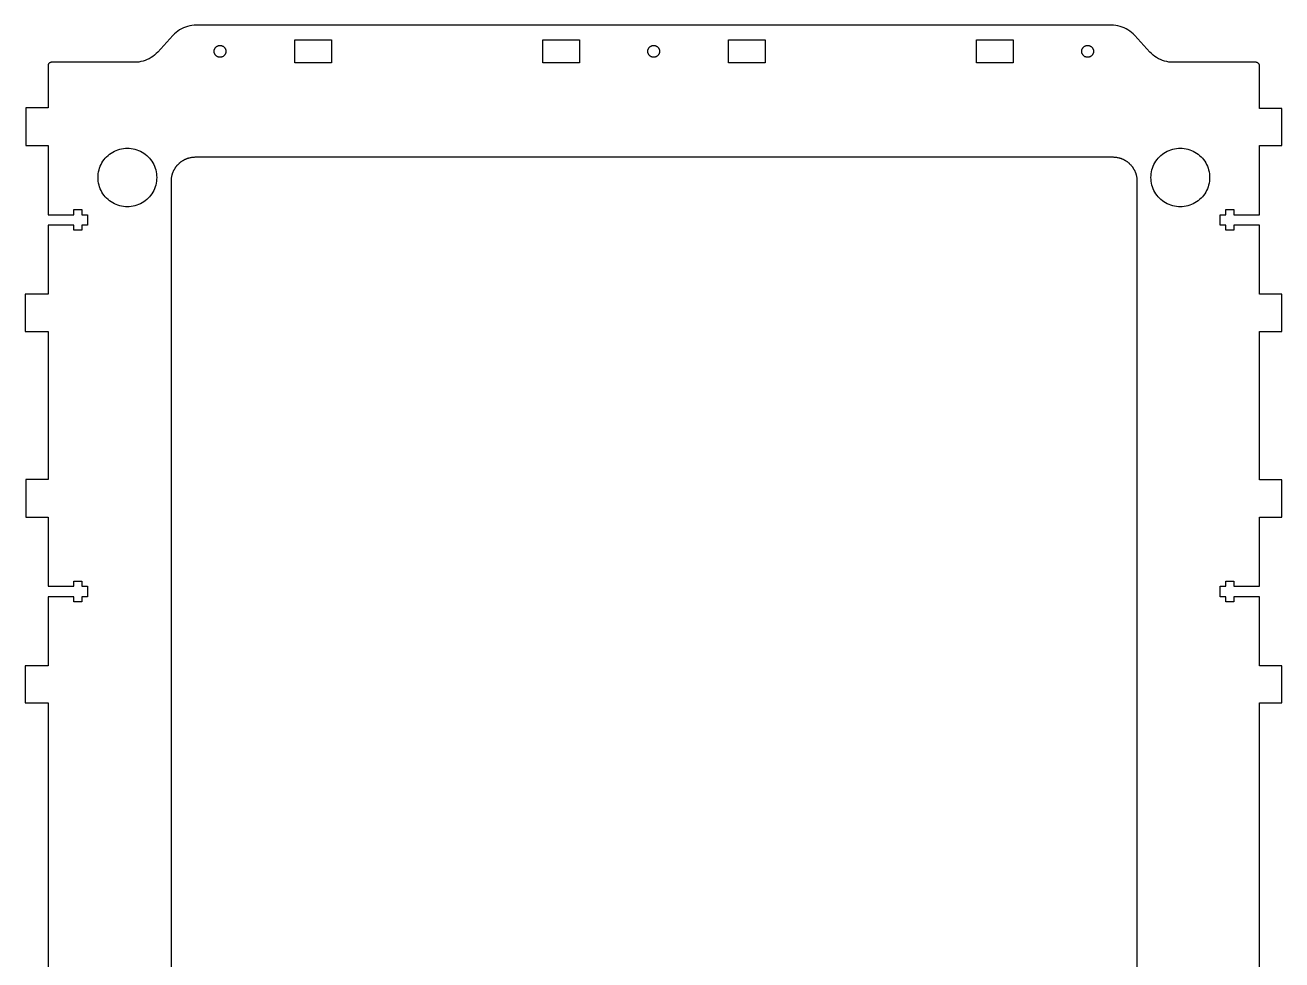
# Model space of a CAD drawing. Header units: metres. Extents: x -1 to 830, y 0 to 1551.
# Drawn here: x 20.1 to 358.5, y 251.7 to 503.3 of the extents above; entities that cross this region are included whole.
import ezdxf

# ---------------------------------------------------------------- set-up
doc = ezdxf.new("R2010")
doc.units = ezdxf.units.M

msp = doc.modelspace()

# ---------------------------------------------------------------- linework, layer by layer
for p, q in [((60.3447, 500.939), (59.9326, 500.52)), ((60.7842, 501.329), (60.3447, 500.939)), ((61.249, 501.688), (60.7842, 501.329)), ((61.7383, 502.014), (61.249, 501.688)), ((62.248, 502.305), (61.7383, 502.014)), ((62.7773, 502.561), (62.248, 502.305)), ((63.3232, 502.778), (62.7773, 502.561)), ((63.8828, 502.958), (63.3232, 502.778)), ((64.4531, 503.099), (63.8828, 502.958)), ((65.0322, 503.2), (64.4531, 503.099)), ((65.6162, 503.261), (65.0322, 503.2)), ((66.2031, 503.281), (65.6162, 503.261)), ((312.612, 503.281), (66.2031, 503.281)), ((313.2, 503.261), (312.612, 503.281)), ((313.784, 503.2), (313.2, 503.261)), ((314.363, 503.099), (313.784, 503.2)), ((314.934, 502.958), (314.363, 503.099)), ((315.493, 502.778), (314.934, 502.958)), ((316.038, 502.561), (315.493, 502.778)), ((316.567, 502.305), (316.038, 502.561)), ((317.078, 502.014), (316.567, 502.305)), ((317.566, 501.688), (317.078, 502.014)), ((318.032, 501.329), (317.566, 501.688)), ((318.472, 500.939), (318.032, 501.329)), ((318.883, 500.52), (318.472, 500.939)), ((59.9326, 500.52), (55.835, 496.042)), ((71.4766, 497.362), (71.5527, 497.434)), ((71.5527, 497.434), (71.6338, 497.5)), ((71.6338, 497.5), (71.7188, 497.562)), ((71.7188, 497.562), (71.8076, 497.616)), ((71.8076, 497.616), (71.9004, 497.666)), ((71.9004, 497.666), (71.9961, 497.709)), ((71.9961, 497.709), (72.0938, 497.746)), ((72.0938, 497.746), (72.1943, 497.776)), ((72.1943, 497.776), (72.2959, 497.8)), ((72.2959, 497.8), (72.3994, 497.817)), ((72.3994, 497.817), (72.5029, 497.827)), ((72.5029, 497.827), (72.6084, 497.831)), ((72.6084, 497.831), (72.7129, 497.827)), ((72.7129, 497.827), (72.8164, 497.817)), ((72.8164, 497.817), (72.9199, 497.8)), ((72.9199, 497.8), (73.0225, 497.776)), ((73.0225, 497.776), (73.1221, 497.746)), ((73.1221, 497.746), (73.2207, 497.709)), ((73.2207, 497.709), (73.3154, 497.666)), ((73.3154, 497.666), (73.4082, 497.616)), ((73.4082, 497.616), (73.4971, 497.562)), ((73.4971, 497.562), (73.582, 497.5)), ((73.582, 497.5), (73.6631, 497.434)), ((73.6631, 497.434), (73.7393, 497.362)), ((92.7725, 493.139), (92.7725, 499.339)), ((92.7725, 499.339), (102.622, 499.339)), ((102.622, 499.339), (102.622, 493.139)), ((159.546, 493.139), (159.546, 499.339)), ((159.546, 499.339), (169.396, 499.339)), ((169.396, 499.339), (169.396, 493.139)), ((188.236, 497.362), (188.313, 497.434)), ((188.313, 497.434), (188.394, 497.5)), ((188.394, 497.5), (188.479, 497.562)), ((188.479, 497.562), (188.568, 497.616)), ((188.568, 497.616), (188.66, 497.666)), ((188.66, 497.666), (188.756, 497.709)), ((188.756, 497.709), (188.854, 497.746)), ((188.854, 497.746), (188.954, 497.776)), ((188.954, 497.776), (189.056, 497.8)), ((189.056, 497.8), (189.159, 497.817)), ((189.159, 497.817), (189.264, 497.827)), ((189.264, 497.827), (189.368, 497.831)), ((189.368, 497.831), (189.473, 497.827)), ((189.473, 497.827), (189.577, 497.817)), ((189.577, 497.817), (189.681, 497.8)), ((189.681, 497.8), (189.782, 497.776)), ((189.782, 497.776), (189.883, 497.746)), ((189.883, 497.746), (189.98, 497.709)), ((189.98, 497.709), (190.076, 497.666)), ((190.076, 497.666), (190.168, 497.616)), ((190.168, 497.616), (190.257, 497.562)), ((190.257, 497.562), (190.342, 497.5)), ((190.342, 497.5), (190.423, 497.434)), ((190.423, 497.434), (190.499, 497.362)), ((209.546, 493.139), (209.546, 499.339)), ((209.546, 499.339), (219.396, 499.339)), ((219.396, 499.339), (219.396, 493.139)), ((276.319, 493.139), (276.319, 499.339)), ((276.319, 499.339), (286.169, 499.339)), ((286.169, 499.339), (286.169, 493.139)), ((305.076, 497.362), (305.153, 497.434)), ((305.153, 497.434), (305.234, 497.5)), ((305.234, 497.5), (305.319, 497.562)), ((305.319, 497.562), (305.408, 497.616)), ((305.408, 497.616), (305.5, 497.666)), ((305.5, 497.666), (305.596, 497.709)), ((305.596, 497.709), (305.693, 497.746)), ((305.693, 497.746), (305.794, 497.776)), ((305.794, 497.776), (305.896, 497.8)), ((305.896, 497.8), (305.999, 497.817)), ((305.999, 497.817), (306.104, 497.827)), ((306.104, 497.827), (306.208, 497.831)), ((306.208, 497.831), (306.312, 497.827)), ((306.312, 497.827), (306.417, 497.817)), ((306.417, 497.817), (306.521, 497.8)), ((306.521, 497.8), (306.622, 497.776)), ((306.622, 497.776), (306.723, 497.746)), ((306.723, 497.746), (306.82, 497.709)), ((306.82, 497.709), (306.916, 497.666)), ((306.916, 497.666), (307.008, 497.616)), ((307.008, 497.616), (307.097, 497.562)), ((307.097, 497.562), (307.182, 497.5)), ((307.182, 497.5), (307.263, 497.434)), ((307.263, 497.434), (307.34, 497.362)), ((322.98, 496.042), (318.883, 500.52)), ((53.5195, 494.257), (52.9902, 494.002)), ((54.0303, 494.548), (53.5195, 494.257)), ((54.5186, 494.874), (54.0303, 494.548)), ((54.9844, 495.232), (54.5186, 494.874)), ((55.4238, 495.623), (54.9844, 495.232)), ((55.835, 496.042), (55.4238, 495.623)), ((71.0078, 496.231), (71.0117, 496.336)), ((71.0117, 496.126), (71.0078, 496.231)), ((71.0117, 496.336), (71.0215, 496.439)), ((71.0215, 496.022), (71.0117, 496.126)), ((71.0215, 496.439), (71.0391, 496.543)), ((71.0391, 495.919), (71.0215, 496.022)), ((71.0391, 496.543), (71.0625, 496.646)), ((71.0625, 495.816), (71.0391, 495.919)), ((71.0625, 496.646), (71.0928, 496.745)), ((71.0928, 495.717), (71.0625, 495.816)), ((71.0928, 496.745), (71.1299, 496.843)), ((71.1299, 495.619), (71.0928, 495.717)), ((71.1299, 496.843), (71.1729, 496.938)), ((71.1729, 495.523), (71.1299, 495.619)), ((71.1729, 496.938), (71.2227, 497.031)), ((71.2227, 495.431), (71.1729, 495.523)), ((71.2227, 497.031), (71.2773, 497.12)), ((71.2773, 495.342), (71.2227, 495.431)), ((71.2773, 497.12), (71.3389, 497.205)), ((71.3389, 495.257), (71.2773, 495.342)), ((71.3389, 497.205), (71.4053, 497.286)), ((71.4053, 495.176), (71.3389, 495.257)), ((71.4053, 497.286), (71.4766, 497.362)), ((71.4766, 495.1), (71.4053, 495.176)), ((71.5527, 495.028), (71.4766, 495.1)), ((71.6338, 494.962), (71.5527, 495.028)), ((71.7188, 494.9), (71.6338, 494.962)), ((71.8076, 494.846), (71.7188, 494.9)), ((71.9004, 494.796), (71.8076, 494.846)), ((71.9961, 494.753), (71.9004, 494.796)), ((72.0938, 494.716), (71.9961, 494.753)), ((72.1943, 494.686), (72.0938, 494.716)), ((72.2959, 494.662), (72.1943, 494.686)), ((72.3994, 494.645), (72.2959, 494.662)), ((72.5029, 494.635), (72.3994, 494.645)), ((72.6084, 494.631), (72.5029, 494.635)), ((72.7129, 494.635), (72.6084, 494.631)), ((72.8164, 494.645), (72.7129, 494.635)), ((72.9199, 494.662), (72.8164, 494.645)), ((73.0225, 494.686), (72.9199, 494.662)), ((73.1221, 494.716), (73.0225, 494.686)), ((73.2207, 494.753), (73.1221, 494.716)), ((73.3154, 494.796), (73.2207, 494.753)), ((73.4082, 494.846), (73.3154, 494.796)), ((73.4971, 494.9), (73.4082, 494.846)), ((73.582, 494.962), (73.4971, 494.9)), ((73.6631, 495.028), (73.582, 494.962)), ((73.7393, 495.1), (73.6631, 495.028)), ((73.7393, 497.362), (73.8105, 497.286)), ((73.8105, 495.176), (73.7393, 495.1)), ((73.8105, 497.286), (73.877, 497.205)), ((73.877, 495.257), (73.8105, 495.176)), ((73.877, 497.205), (73.9385, 497.12)), ((73.9385, 495.342), (73.877, 495.257)), ((73.9385, 497.12), (73.9932, 497.031)), ((73.9932, 495.431), (73.9385, 495.342)), ((73.9932, 497.031), (74.043, 496.938)), ((74.043, 495.523), (73.9932, 495.431)), ((74.043, 496.938), (74.0859, 496.843)), ((74.0859, 495.619), (74.043, 495.523)), ((74.0859, 496.843), (74.123, 496.745)), ((74.123, 495.717), (74.0859, 495.619)), ((74.123, 496.745), (74.1533, 496.646)), ((74.1533, 495.816), (74.123, 495.717)), ((74.1533, 496.646), (74.1777, 496.543)), ((74.1777, 495.919), (74.1533, 495.816)), ((74.1777, 496.543), (74.1943, 496.439)), ((74.1943, 496.022), (74.1777, 495.919)), ((74.1943, 496.439), (74.2041, 496.336)), ((74.2041, 496.126), (74.1943, 496.022)), ((74.2041, 496.336), (74.208, 496.231)), ((74.208, 496.231), (74.2041, 496.126)), ((187.768, 496.231), (187.771, 496.336)), ((187.771, 496.126), (187.768, 496.231)), ((187.771, 496.336), (187.782, 496.439)), ((187.782, 496.022), (187.771, 496.126)), ((187.782, 496.439), (187.799, 496.543)), ((187.799, 495.919), (187.782, 496.022)), ((187.799, 496.543), (187.822, 496.646)), ((187.822, 495.816), (187.799, 495.919)), ((187.822, 496.646), (187.853, 496.745)), ((187.853, 495.717), (187.822, 495.816)), ((187.853, 496.745), (187.89, 496.843)), ((187.89, 495.619), (187.853, 495.717)), ((187.89, 496.843), (187.933, 496.938)), ((187.933, 495.523), (187.89, 495.619)), ((187.933, 496.938), (187.982, 497.031)), ((187.982, 495.431), (187.933, 495.523)), ((187.982, 497.031), (188.038, 497.12)), ((188.038, 495.342), (187.982, 495.431)), ((188.038, 497.12), (188.099, 497.205)), ((188.099, 495.257), (188.038, 495.342)), ((188.099, 497.205), (188.165, 497.286)), ((188.165, 495.176), (188.099, 495.257)), ((188.165, 497.286), (188.236, 497.362)), ((188.236, 495.1), (188.165, 495.176)), ((188.313, 495.028), (188.236, 495.1)), ((188.394, 494.962), (188.313, 495.028)), ((188.479, 494.9), (188.394, 494.962)), ((188.568, 494.846), (188.479, 494.9)), ((188.66, 494.796), (188.568, 494.846)), ((188.756, 494.753), (188.66, 494.796)), ((188.854, 494.716), (188.756, 494.753)), ((188.954, 494.686), (188.854, 494.716)), ((189.056, 494.662), (188.954, 494.686)), ((189.159, 494.645), (189.056, 494.662)), ((189.264, 494.635), (189.159, 494.645)), ((189.368, 494.631), (189.264, 494.635)), ((189.473, 494.635), (189.368, 494.631)), ((189.577, 494.645), (189.473, 494.635)), ((189.681, 494.662), (189.577, 494.645)), ((189.782, 494.686), (189.681, 494.662)), ((189.883, 494.716), (189.782, 494.686)), ((189.98, 494.753), (189.883, 494.716)), ((190.076, 494.796), (189.98, 494.753)), ((190.168, 494.846), (190.076, 494.796)), ((190.257, 494.9), (190.168, 494.846)), ((190.342, 494.962), (190.257, 494.9)), ((190.423, 495.028), (190.342, 494.962)), ((190.499, 495.1), (190.423, 495.028)), ((190.499, 497.362), (190.571, 497.286)), ((190.571, 495.176), (190.499, 495.1)), ((190.571, 497.286), (190.638, 497.205)), ((190.638, 495.257), (190.571, 495.176)), ((190.638, 497.205), (190.698, 497.12)), ((190.698, 495.342), (190.638, 495.257)), ((190.698, 497.12), (190.754, 497.031)), ((190.754, 495.431), (190.698, 495.342)), ((190.754, 497.031), (190.803, 496.938)), ((190.803, 495.523), (190.754, 495.431)), ((190.803, 496.938), (190.847, 496.843)), ((190.847, 495.619), (190.803, 495.523)), ((190.847, 496.843), (190.883, 496.745)), ((190.883, 495.717), (190.847, 495.619)), ((190.883, 496.745), (190.913, 496.646)), ((190.913, 495.816), (190.883, 495.717)), ((190.913, 496.646), (190.938, 496.543)), ((190.938, 495.919), (190.913, 495.816)), ((190.938, 496.543), (190.954, 496.439)), ((190.954, 496.022), (190.938, 495.919)), ((190.954, 496.439), (190.965, 496.336)), ((190.965, 496.126), (190.954, 496.022)), ((190.965, 496.336), (190.968, 496.231)), ((190.968, 496.231), (190.965, 496.126)), ((304.608, 496.231), (304.611, 496.336)), ((304.611, 496.126), (304.608, 496.231)), ((304.611, 496.336), (304.622, 496.439)), ((304.622, 496.022), (304.611, 496.126)), ((304.622, 496.439), (304.639, 496.543)), ((304.639, 495.919), (304.622, 496.022)), ((304.639, 496.543), (304.662, 496.646)), ((304.662, 495.816), (304.639, 495.919)), ((304.662, 496.646), (304.693, 496.745)), ((304.693, 495.717), (304.662, 495.816)), ((304.693, 496.745), (304.729, 496.843)), ((304.729, 495.619), (304.693, 495.717)), ((304.729, 496.843), (304.773, 496.938)), ((304.773, 495.523), (304.729, 495.619)), ((304.773, 496.938), (304.822, 497.031)), ((304.822, 495.431), (304.773, 495.523)), ((304.822, 497.031), (304.878, 497.12)), ((304.878, 495.342), (304.822, 495.431)), ((304.878, 497.12), (304.938, 497.205)), ((304.938, 495.257), (304.878, 495.342)), ((304.938, 497.205), (305.005, 497.286)), ((305.005, 495.176), (304.938, 495.257)), ((305.005, 497.286), (305.076, 497.362)), ((305.076, 495.1), (305.005, 495.176)), ((305.153, 495.028), (305.076, 495.1)), ((305.234, 494.962), (305.153, 495.028)), ((305.319, 494.9), (305.234, 494.962)), ((305.408, 494.846), (305.319, 494.9)), ((305.5, 494.796), (305.408, 494.846)), ((305.596, 494.753), (305.5, 494.796)), ((305.693, 494.716), (305.596, 494.753)), ((305.794, 494.686), (305.693, 494.716)), ((305.896, 494.662), (305.794, 494.686)), ((305.999, 494.645), (305.896, 494.662)), ((306.104, 494.635), (305.999, 494.645)), ((306.208, 494.631), (306.104, 494.635)), ((306.312, 494.635), (306.208, 494.631)), ((306.417, 494.645), (306.312, 494.635)), ((306.521, 494.662), (306.417, 494.645)), ((306.622, 494.686), (306.521, 494.662)), ((306.723, 494.716), (306.622, 494.686)), ((306.82, 494.753), (306.723, 494.716)), ((306.916, 494.796), (306.82, 494.753)), ((307.008, 494.846), (306.916, 494.796)), ((307.097, 494.9), (307.008, 494.846)), ((307.182, 494.962), (307.097, 494.9)), ((307.263, 495.028), (307.182, 494.962)), ((307.34, 495.1), (307.263, 495.028)), ((307.34, 497.362), (307.411, 497.286)), ((307.411, 495.176), (307.34, 495.1)), ((307.411, 497.286), (307.478, 497.205)), ((307.478, 495.257), (307.411, 495.176)), ((307.478, 497.205), (307.538, 497.12)), ((307.538, 495.342), (307.478, 495.257)), ((307.538, 497.12), (307.594, 497.031)), ((307.594, 495.431), (307.538, 495.342)), ((307.594, 497.031), (307.643, 496.938)), ((307.643, 495.523), (307.594, 495.431)), ((307.643, 496.938), (307.687, 496.843)), ((307.687, 495.619), (307.643, 495.523)), ((307.687, 496.843), (307.723, 496.745)), ((307.723, 495.717), (307.687, 495.619)), ((307.723, 496.745), (307.754, 496.646)), ((307.754, 495.816), (307.723, 495.717)), ((307.754, 496.646), (307.777, 496.543)), ((307.777, 495.919), (307.754, 495.816)), ((307.777, 496.543), (307.794, 496.439)), ((307.794, 496.022), (307.777, 495.919)), ((307.794, 496.439), (307.805, 496.336)), ((307.805, 496.126), (307.794, 496.022)), ((307.805, 496.336), (307.808, 496.231)), ((307.808, 496.231), (307.805, 496.126)), ((323.393, 495.623), (322.98, 496.042)), ((323.832, 495.232), (323.393, 495.623)), ((324.297, 494.874), (323.832, 495.232)), ((324.786, 494.548), (324.297, 494.874)), ((325.296, 494.257), (324.786, 494.548)), ((325.825, 494.002), (325.296, 494.257)), ((26.3047, 492.406), (26.3037, 492.344)), ((26.3037, 492.344), (26.3076, 492.281)), ((26.3096, 492.469), (26.3047, 492.406)), ((26.3076, 492.281), (26.3076, 481.022)), ((26.3184, 492.53), (26.3096, 492.469)), ((26.3311, 492.592), (26.3184, 492.53)), ((26.3486, 492.651), (26.3311, 492.592)), ((26.3701, 492.71), (26.3486, 492.651)), ((26.3945, 492.768), (26.3701, 492.71)), ((26.4238, 492.823), (26.3945, 492.768)), ((26.457, 492.876), (26.4238, 492.823)), ((26.4932, 492.927), (26.457, 492.876)), ((26.5332, 492.976), (26.4932, 492.927)), ((26.5762, 493.021), (26.5332, 492.976)), ((26.6221, 493.063), (26.5762, 493.021)), ((26.6709, 493.103), (26.6221, 493.063)), ((26.7227, 493.139), (26.6709, 493.103)), ((26.7764, 493.17), (26.7227, 493.139)), ((26.832, 493.199), (26.7764, 493.17)), ((26.8887, 493.224), (26.832, 493.199)), ((26.9482, 493.244), (26.8887, 493.224)), ((27.0088, 493.261), (26.9482, 493.244)), ((27.0703, 493.272), (27.0088, 493.261)), ((27.1318, 493.281), (27.0703, 493.272)), ((49.5645, 493.281), (27.1318, 493.281)), ((50.1523, 493.302), (49.5645, 493.281)), ((50.7363, 493.362), (50.1523, 493.302)), ((51.3154, 493.463), (50.7363, 493.362)), ((51.8857, 493.604), (51.3154, 493.463)), ((52.4453, 493.784), (51.8857, 493.604)), ((52.9902, 494.002), (52.4453, 493.784)), ((102.622, 493.139), (92.7725, 493.139)), ((169.396, 493.139), (159.546, 493.139)), ((219.396, 493.139), (209.546, 493.139)), ((286.169, 493.139), (276.319, 493.139)), ((326.371, 493.784), (325.825, 494.002)), ((326.931, 493.604), (326.371, 493.784)), ((327.501, 493.463), (326.931, 493.604)), ((328.079, 493.362), (327.501, 493.463)), ((328.664, 493.302), (328.079, 493.362)), ((329.251, 493.281), (328.664, 493.302)), ((351.508, 493.281), (329.251, 493.281)), ((351.573, 493.279), (351.508, 493.281)), ((351.639, 493.272), (351.573, 493.279)), ((351.703, 493.262), (351.639, 493.272)), ((351.767, 493.247), (351.703, 493.262)), ((351.829, 493.228), (351.767, 493.247)), ((351.891, 493.205), (351.829, 493.228)), ((351.95, 493.178), (351.891, 493.205)), ((352.008, 493.147), (351.95, 493.178)), ((352.063, 493.112), (352.008, 493.147)), ((352.117, 493.074), (352.063, 493.112)), ((352.167, 493.033), (352.117, 493.074)), ((352.215, 492.988), (352.167, 493.033)), ((352.26, 492.94), (352.215, 492.988)), ((352.302, 492.89), (352.26, 492.94)), ((352.34, 492.837), (352.302, 492.89)), ((352.374, 492.781), (352.34, 492.837)), ((352.405, 492.724), (352.374, 492.781)), ((352.432, 492.664), (352.405, 492.724)), ((352.455, 492.603), (352.432, 492.664)), ((352.474, 492.54), (352.455, 492.603)), ((352.489, 492.476), (352.474, 492.54)), ((352.499, 492.411), (352.489, 492.476)), ((352.506, 492.347), (352.499, 492.411)), ((352.508, 492.281), (352.506, 492.347)), ((352.508, 480.88), (352.508, 492.281)), ((26.3076, 481.022), (20.3076, 481.022)), ((20.3076, 481.022), (20.3076, 470.88)), ((358.508, 480.88), (352.508, 480.88)), ((358.508, 470.88), (358.508, 480.88)), ((20.3076, 470.88), (26.3076, 470.88)), ((26.3076, 470.88), (26.3076, 452.275)), ((352.508, 452.275), (352.508, 470.88)), ((352.508, 470.88), (358.508, 470.88)), ((41.0898, 466.67), (41.3906, 467.09)), ((41.3906, 467.09), (41.7188, 467.49)), ((41.7188, 467.49), (42.0723, 467.867)), ((42.0723, 467.867), (42.4492, 468.221)), ((42.4492, 468.221), (42.8486, 468.549)), ((42.8486, 468.549), (43.2686, 468.85)), ((43.2686, 468.85), (43.708, 469.123)), ((43.708, 469.123), (44.1641, 469.366)), ((44.1641, 469.366), (44.6348, 469.58)), ((44.6348, 469.58), (45.1182, 469.762)), ((45.1182, 469.762), (45.6133, 469.912)), ((45.6133, 469.912), (46.1172, 470.029)), ((46.1172, 470.029), (46.627, 470.113)), ((46.627, 470.113), (47.1416, 470.164)), ((47.1416, 470.164), (47.6582, 470.181)), ((47.6582, 470.181), (48.1748, 470.164)), ((48.1748, 470.164), (48.6895, 470.113)), ((48.6895, 470.113), (49.1992, 470.029)), ((49.1992, 470.029), (49.7031, 469.912)), ((49.7031, 469.912), (50.1973, 469.762)), ((50.1973, 469.762), (50.6816, 469.58)), ((50.6816, 469.58), (51.1523, 469.366)), ((51.1523, 469.366), (51.6084, 469.123)), ((51.6084, 469.123), (52.0469, 468.85)), ((52.0469, 468.85), (52.4668, 468.549)), ((52.4668, 468.549), (52.8672, 468.221)), ((52.8672, 468.221), (53.2441, 467.867)), ((53.2441, 467.867), (53.5977, 467.49)), ((53.5977, 467.49), (53.9258, 467.09)), ((53.9258, 467.09), (54.2266, 466.67)), ((62.75, 466.929), (62.8486, 466.985)), ((62.8486, 466.985), (62.9482, 467.039)), ((62.9482, 467.039), (63.0488, 467.092)), ((63.0488, 467.092), (63.1504, 467.142)), ((63.1504, 467.142), (63.2529, 467.191)), ((63.2529, 467.191), (63.3564, 467.238)), ((63.3564, 467.238), (63.46, 467.283)), ((63.46, 467.283), (63.5654, 467.326)), ((63.5654, 467.326), (63.6709, 467.368)), ((63.6709, 467.368), (63.7773, 467.408)), ((63.7773, 467.408), (63.8838, 467.446)), ((63.8838, 467.446), (63.9912, 467.482)), ((63.9912, 467.482), (64.0996, 467.516)), ((64.0996, 467.516), (64.208, 467.548)), ((64.208, 467.548), (64.3174, 467.578)), ((64.3174, 467.578), (64.4277, 467.607)), ((64.4277, 467.607), (64.6484, 467.658)), ((64.6484, 467.658), (64.7598, 467.681)), ((64.7598, 467.681), (64.8711, 467.701)), ((64.8711, 467.701), (64.9834, 467.72)), ((64.9834, 467.72), (65.0957, 467.737)), ((65.0957, 467.737), (65.3203, 467.765)), ((65.3203, 467.765), (65.4336, 467.776)), ((65.4336, 467.776), (65.5469, 467.784)), ((65.5469, 467.784), (65.6602, 467.791)), ((65.6602, 467.791), (65.7734, 467.796)), ((65.7734, 467.796), (65.8867, 467.799)), ((65.8867, 467.799), (66, 467.8)), ((66, 467.8), (66.9544, 467.8)), ((66.9544, 467.8), (67.3838, 467.844)), ((67.3838, 467.844), (67.9297, 467.862)), ((67.9297, 467.862), (311.022, 467.862)), ((311.022, 467.862), (311.546, 467.845)), ((311.546, 467.845), (312.006, 467.8)), ((312.006, 467.8), (313, 467.8)), ((313, 467.8), (313.113, 467.799)), ((313.113, 467.799), (313.227, 467.796)), ((313.227, 467.796), (313.34, 467.791)), ((313.34, 467.791), (313.453, 467.784)), ((313.453, 467.784), (313.566, 467.776)), ((313.566, 467.776), (313.68, 467.765)), ((313.68, 467.765), (313.904, 467.737)), ((313.904, 467.737), (314.017, 467.72)), ((314.017, 467.72), (314.129, 467.701)), ((314.129, 467.701), (314.24, 467.681)), ((314.24, 467.681), (314.352, 467.658)), ((314.352, 467.658), (314.572, 467.607)), ((314.572, 467.607), (314.683, 467.578)), ((314.683, 467.578), (314.792, 467.548)), ((314.792, 467.548), (314.9, 467.516)), ((314.9, 467.516), (315.009, 467.482)), ((315.009, 467.482), (315.116, 467.446)), ((315.116, 467.446), (315.223, 467.408)), ((315.223, 467.408), (315.329, 467.368)), ((315.329, 467.368), (315.435, 467.326)), ((315.435, 467.326), (315.54, 467.283)), ((315.54, 467.283), (315.644, 467.238)), ((315.644, 467.238), (315.747, 467.191)), ((315.747, 467.191), (315.85, 467.142)), ((315.85, 467.142), (315.951, 467.092)), ((315.951, 467.092), (316.052, 467.039)), ((316.052, 467.039), (316.151, 466.985)), ((316.151, 466.985), (316.25, 466.929)), ((324.59, 466.67), (324.891, 467.09)), ((324.891, 467.09), (325.219, 467.49)), ((325.219, 467.49), (325.572, 467.867)), ((325.572, 467.867), (325.949, 468.221)), ((325.949, 468.221), (326.349, 468.549)), ((326.349, 468.549), (326.769, 468.85)), ((326.769, 468.85), (327.208, 469.123)), ((327.208, 469.123), (327.664, 469.366)), ((327.664, 469.366), (328.135, 469.58)), ((328.135, 469.58), (328.618, 469.762)), ((328.618, 469.762), (329.113, 469.912)), ((329.113, 469.912), (329.617, 470.029)), ((329.617, 470.029), (330.127, 470.113)), ((330.127, 470.113), (330.642, 470.164)), ((330.642, 470.164), (331.158, 470.181)), ((331.158, 470.181), (331.675, 470.164)), ((331.675, 470.164), (332.189, 470.113)), ((332.189, 470.113), (332.699, 470.029)), ((332.699, 470.029), (333.203, 469.912)), ((333.203, 469.912), (333.697, 469.762)), ((333.697, 469.762), (334.182, 469.58)), ((334.182, 469.58), (334.652, 469.366)), ((334.652, 469.366), (335.108, 469.123)), ((335.108, 469.123), (335.547, 468.85)), ((335.547, 468.85), (335.967, 468.549)), ((335.967, 468.549), (336.367, 468.221)), ((336.367, 468.221), (336.744, 467.867)), ((336.744, 467.867), (337.098, 467.49)), ((337.098, 467.49), (337.426, 467.09)), ((337.426, 467.09), (337.727, 466.67)), ((39.8252, 463.312), (39.9102, 463.822)), ((39.9102, 463.822), (40.0273, 464.325)), ((40.0273, 464.325), (40.1768, 464.82)), ((40.1768, 464.82), (40.3594, 465.304)), ((40.3594, 465.304), (40.5723, 465.775)), ((40.5723, 465.775), (40.8164, 466.231)), ((40.8164, 466.231), (41.0898, 466.67)), ((54.2266, 466.67), (54.5, 466.231)), ((54.5, 466.231), (54.7432, 465.775)), ((54.7432, 465.775), (54.957, 465.304)), ((54.957, 465.304), (55.1387, 464.82)), ((55.1387, 464.82), (55.2891, 464.325)), ((55.2891, 464.325), (55.4062, 463.822)), ((55.4062, 463.822), (55.4902, 463.312)), ((59.8916, 463.523), (59.9316, 463.629)), ((59.9316, 463.629), (59.9736, 463.735)), ((59.9736, 463.735), (60.0166, 463.84)), ((60.0166, 463.84), (60.0615, 463.944)), ((60.0615, 463.944), (60.1094, 464.047)), ((60.1094, 464.047), (60.1582, 464.15)), ((60.1582, 464.15), (60.208, 464.251)), ((60.208, 464.251), (60.2607, 464.352)), ((60.2607, 464.352), (60.3154, 464.451)), ((60.3154, 464.451), (60.3711, 464.55)), ((60.3711, 464.55), (60.4287, 464.648)), ((60.4287, 464.648), (60.4873, 464.744)), ((60.4873, 464.744), (60.5488, 464.84)), ((60.5488, 464.84), (60.6113, 464.935)), ((60.6113, 464.935), (60.6758, 465.029)), ((60.6758, 465.029), (60.7412, 465.12)), ((60.7412, 465.12), (60.8086, 465.212)), ((60.8086, 465.212), (60.8779, 465.302)), ((60.8779, 465.302), (60.9482, 465.391)), ((60.9482, 465.391), (61.0205, 465.478)), ((61.0205, 465.478), (61.0947, 465.565)), ((61.0947, 465.565), (61.1699, 465.65)), ((61.1699, 465.65), (61.2461, 465.733)), ((61.2461, 465.733), (61.3242, 465.816)), ((61.3242, 465.816), (61.4033, 465.897)), ((61.4033, 465.897), (61.4844, 465.976)), ((61.4844, 465.976), (61.5674, 466.054)), ((61.5674, 466.054), (61.6504, 466.13)), ((61.6504, 466.13), (61.7354, 466.205)), ((61.7354, 466.205), (61.9092, 466.352)), ((61.9092, 466.352), (61.998, 466.422)), ((61.998, 466.422), (62.0879, 466.491)), ((62.0879, 466.491), (62.1797, 466.559)), ((62.1797, 466.559), (62.2715, 466.624)), ((62.2715, 466.624), (62.3652, 466.689)), ((62.3652, 466.689), (62.46, 466.751)), ((62.46, 466.751), (62.5557, 466.813)), ((62.5557, 466.813), (62.6523, 466.871)), ((62.6523, 466.871), (62.75, 466.929)), ((316.25, 466.929), (316.348, 466.871)), ((316.348, 466.871), (316.444, 466.813)), ((316.444, 466.813), (316.54, 466.751)), ((316.54, 466.751), (316.635, 466.689)), ((316.635, 466.689), (316.729, 466.624)), ((316.729, 466.624), (316.82, 466.559)), ((316.82, 466.559), (316.912, 466.491)), ((316.912, 466.491), (317.002, 466.422)), ((317.002, 466.422), (317.091, 466.352)), ((317.091, 466.352), (317.265, 466.205)), ((317.265, 466.205), (317.35, 466.13)), ((317.35, 466.13), (317.433, 466.054)), ((317.433, 466.054), (317.516, 465.976)), ((317.516, 465.976), (317.597, 465.897)), ((317.597, 465.897), (317.676, 465.816)), ((317.676, 465.816), (317.754, 465.733)), ((317.754, 465.733), (317.83, 465.65)), ((317.83, 465.65), (317.905, 465.565)), ((317.905, 465.565), (318.052, 465.391)), ((318.052, 465.391), (318.122, 465.302)), ((318.122, 465.302), (318.191, 465.212)), ((318.191, 465.212), (318.259, 465.12)), ((318.259, 465.12), (318.324, 465.029)), ((318.324, 465.029), (318.389, 464.935)), ((318.389, 464.935), (318.451, 464.84)), ((318.451, 464.84), (318.513, 464.744)), ((318.513, 464.744), (318.571, 464.648)), ((318.571, 464.648), (318.629, 464.55)), ((318.629, 464.55), (318.685, 464.451)), ((318.685, 464.451), (318.739, 464.352)), ((318.739, 464.352), (318.792, 464.251)), ((318.792, 464.251), (318.842, 464.15)), ((318.842, 464.15), (318.891, 464.047)), ((318.891, 464.047), (318.938, 463.944)), ((318.938, 463.944), (318.983, 463.84)), ((318.983, 463.84), (319.026, 463.735)), ((319.026, 463.735), (319.068, 463.629)), ((319.068, 463.629), (319.108, 463.523)), ((323.325, 463.312), (323.41, 463.822)), ((323.41, 463.822), (323.527, 464.325)), ((323.527, 464.325), (323.677, 464.82)), ((323.677, 464.82), (323.859, 465.304)), ((323.859, 465.304), (324.072, 465.775)), ((324.072, 465.775), (324.316, 466.231)), ((324.316, 466.231), (324.59, 466.67)), ((337.727, 466.67), (338, 466.231)), ((338, 466.231), (338.243, 465.775)), ((338.243, 465.775), (338.457, 465.304)), ((338.457, 465.304), (338.639, 464.82)), ((338.639, 464.82), (338.789, 464.325)), ((338.789, 464.325), (338.906, 463.822)), ((338.906, 463.822), (338.99, 463.312)), ((39.7578, 462.281), (39.7754, 462.798)), ((39.7754, 461.765), (39.7578, 462.281)), ((39.7754, 462.798), (39.8252, 463.312)), ((39.8252, 461.25), (39.7754, 461.765)), ((39.9102, 460.74), (39.8252, 461.25)), ((40.0273, 460.236), (39.9102, 460.74)), ((40.1768, 459.741), (40.0273, 460.236)), ((55.2891, 460.236), (55.1387, 459.741)), ((55.4062, 460.74), (55.2891, 460.236)), ((55.4902, 461.25), (55.4062, 460.74)), ((55.4902, 463.312), (55.541, 462.798)), ((55.541, 461.765), (55.4902, 461.25)), ((55.541, 462.798), (55.5576, 462.281)), ((55.5576, 462.281), (55.541, 461.765)), ((59.5, 461.3), (59.501, 461.413)), ((59.5, 98.0176), (59.5, 461.3)), ((59.501, 461.413), (59.5039, 461.527)), ((59.5039, 461.527), (59.5088, 461.64)), ((59.5088, 461.64), (59.5156, 461.753)), ((59.5156, 461.753), (59.5244, 461.866)), ((59.5244, 461.866), (59.5352, 461.98)), ((59.5352, 461.98), (59.5488, 462.092)), ((59.5488, 462.092), (59.5635, 462.204)), ((59.5635, 462.204), (59.5801, 462.317)), ((59.5801, 462.317), (59.5986, 462.429)), ((59.5986, 462.429), (59.6191, 462.54)), ((59.6191, 462.54), (59.6416, 462.652)), ((59.6416, 462.652), (59.667, 462.762)), ((59.667, 462.762), (59.6934, 462.872)), ((59.6934, 462.872), (59.7217, 462.983)), ((59.7217, 462.983), (59.752, 463.092)), ((59.752, 463.092), (59.7842, 463.2)), ((59.7842, 463.2), (59.8184, 463.309)), ((59.8184, 463.309), (59.8545, 463.416)), ((59.8545, 463.416), (59.8916, 463.523)), ((319.108, 463.523), (319.146, 463.416)), ((319.146, 463.416), (319.182, 463.309)), ((319.182, 463.309), (319.216, 463.2)), ((319.216, 463.2), (319.248, 463.092)), ((319.248, 463.092), (319.278, 462.983)), ((319.278, 462.983), (319.307, 462.872)), ((319.307, 462.872), (319.333, 462.762)), ((319.333, 462.762), (319.358, 462.652)), ((319.358, 462.652), (319.381, 462.54)), ((319.381, 462.54), (319.401, 462.429)), ((319.401, 462.429), (319.42, 462.317)), ((319.42, 462.317), (319.437, 462.204)), ((319.437, 462.204), (319.451, 462.092)), ((319.451, 462.092), (319.465, 461.98)), ((319.465, 461.98), (319.476, 461.866)), ((319.476, 461.866), (319.484, 461.753)), ((319.484, 461.753), (319.491, 461.64)), ((319.491, 461.64), (319.496, 461.527)), ((319.496, 461.527), (319.499, 461.413)), ((319.499, 461.413), (319.5, 461.3)), ((319.5, 461.3), (319.5, 98.0176)), ((323.258, 462.281), (323.275, 462.798)), ((323.275, 461.765), (323.258, 462.281)), ((323.275, 462.798), (323.325, 463.312)), ((323.325, 461.25), (323.275, 461.765)), ((323.41, 460.74), (323.325, 461.25)), ((323.527, 460.236), (323.41, 460.74)), ((323.677, 459.741), (323.527, 460.236)), ((338.789, 460.236), (338.639, 459.741)), ((338.906, 460.74), (338.789, 460.236)), ((338.99, 461.25), (338.906, 460.74)), ((338.99, 463.312), (339.041, 462.798)), ((339.041, 461.765), (338.99, 461.25)), ((339.041, 462.798), (339.058, 462.281)), ((339.058, 462.281), (339.041, 461.765)), ((40.3594, 459.258), (40.1768, 459.741)), ((40.5723, 458.787), (40.3594, 459.258)), ((40.8164, 458.331), (40.5723, 458.787)), ((41.0898, 457.892), (40.8164, 458.331)), ((41.3906, 457.472), (41.0898, 457.892)), ((41.7188, 457.072), (41.3906, 457.472)), ((42.0723, 456.694), (41.7188, 457.072)), ((53.5977, 457.072), (53.2441, 456.694)), ((53.9258, 457.472), (53.5977, 457.072)), ((54.2266, 457.892), (53.9258, 457.472)), ((54.5, 458.331), (54.2266, 457.892)), ((54.7432, 458.787), (54.5, 458.331)), ((54.957, 459.258), (54.7432, 458.787)), ((55.1387, 459.741), (54.957, 459.258)), ((323.859, 459.258), (323.677, 459.741)), ((324.072, 458.787), (323.859, 459.258)), ((324.316, 458.331), (324.072, 458.787)), ((324.59, 457.892), (324.316, 458.331)), ((324.891, 457.472), (324.59, 457.892)), ((325.219, 457.072), (324.891, 457.472)), ((325.572, 456.694), (325.219, 457.072)), ((337.098, 457.072), (336.744, 456.694)), ((337.426, 457.472), (337.098, 457.072)), ((337.727, 457.892), (337.426, 457.472)), ((338, 458.331), (337.727, 457.892)), ((338.243, 458.787), (338, 458.331)), ((338.457, 459.258), (338.243, 458.787)), ((338.639, 459.741), (338.457, 459.258)), ((33.2178, 452.274), (33.2178, 453.675)), ((33.2178, 453.675), (35.417, 453.675)), ((35.417, 453.675), (35.418, 452.273)), ((42.4492, 456.342), (42.0723, 456.694)), ((42.8486, 456.014), (42.4492, 456.342)), ((43.2686, 455.712), (42.8486, 456.014)), ((43.708, 455.439), (43.2686, 455.712)), ((44.1641, 455.195), (43.708, 455.439)), ((44.6348, 454.982), (44.1641, 455.195)), ((45.1182, 454.8), (44.6348, 454.982)), ((45.6133, 454.65), (45.1182, 454.8)), ((46.1172, 454.533), (45.6133, 454.65)), ((46.627, 454.448), (46.1172, 454.533)), ((47.1416, 454.397), (46.627, 454.448)), ((47.6582, 454.381), (47.1416, 454.397)), ((48.1748, 454.397), (47.6582, 454.381)), ((48.6895, 454.448), (48.1748, 454.397)), ((49.1992, 454.533), (48.6895, 454.448)), ((49.7031, 454.65), (49.1992, 454.533)), ((50.1973, 454.8), (49.7031, 454.65)), ((50.6816, 454.982), (50.1973, 454.8)), ((51.1523, 455.195), (50.6816, 454.982)), ((51.6084, 455.439), (51.1523, 455.195)), ((52.0469, 455.712), (51.6084, 455.439)), ((52.4668, 456.014), (52.0469, 455.712)), ((52.8672, 456.342), (52.4668, 456.014)), ((53.2441, 456.694), (52.8672, 456.342)), ((325.949, 456.342), (325.572, 456.694)), ((326.349, 456.014), (325.949, 456.342)), ((326.769, 455.712), (326.349, 456.014)), ((327.208, 455.439), (326.769, 455.712)), ((327.664, 455.195), (327.208, 455.439)), ((328.135, 454.982), (327.664, 455.195)), ((328.618, 454.8), (328.135, 454.982)), ((329.113, 454.65), (328.618, 454.8)), ((329.617, 454.533), (329.113, 454.65)), ((330.127, 454.448), (329.617, 454.533)), ((330.642, 454.397), (330.127, 454.448)), ((331.158, 454.381), (330.642, 454.397)), ((331.675, 454.397), (331.158, 454.381)), ((332.189, 454.448), (331.675, 454.397)), ((332.699, 454.533), (332.189, 454.448)), ((333.203, 454.65), (332.699, 454.533)), ((333.697, 454.8), (333.203, 454.65)), ((334.182, 454.982), (333.697, 454.8)), ((334.652, 455.195), (334.182, 454.982)), ((335.108, 455.439), (334.652, 455.195)), ((335.547, 455.712), (335.108, 455.439)), ((335.967, 456.014), (335.547, 455.712)), ((336.367, 456.342), (335.967, 456.014)), ((336.744, 456.694), (336.367, 456.342)), ((343.396, 452.276), (343.396, 453.676)), ((343.396, 453.676), (345.596, 453.676)), ((345.596, 453.676), (345.596, 452.275)), ((26.3076, 452.275), (33.2178, 452.274)), ((35.418, 452.273), (36.918, 452.274)), ((36.918, 452.274), (36.9199, 449.476)), ((341.896, 452.275), (343.396, 452.276)), ((341.897, 449.476), (341.896, 452.275)), ((345.596, 452.275), (352.508, 452.275)), ((33.2197, 449.475), (26.3076, 449.475)), ((26.3076, 449.475), (26.3076, 430.871)), ((33.2197, 448.074), (33.2197, 449.475)), ((35.4209, 448.074), (33.2197, 448.074)), ((36.9199, 449.476), (35.4199, 449.475)), ((35.4199, 449.475), (35.4209, 448.074)), ((343.397, 449.477), (341.897, 449.476)), ((343.398, 448.076), (343.397, 449.477)), ((345.599, 448.076), (343.398, 448.076)), ((352.508, 449.475), (345.599, 449.476)), ((345.599, 449.476), (345.599, 448.076)), ((352.508, 430.871), (352.508, 449.475)), ((26.3076, 430.871), (20.1318, 430.871)), ((20.1318, 430.871), (20.1318, 420.871)), ((358.508, 430.871), (352.508, 430.871)), ((358.508, 420.871), (358.508, 430.871)), ((20.1318, 420.871), (26.3076, 420.871)), ((26.3076, 420.871), (26.3076, 381.022)), ((352.508, 380.88), (352.508, 420.871)), ((352.508, 420.871), (358.508, 420.871)), ((26.3076, 381.022), (20.3076, 381.022)), ((20.3076, 381.022), (20.3076, 370.88)), ((358.508, 380.88), (352.508, 380.88)), ((358.508, 370.88), (358.508, 380.88)), ((20.3076, 370.88), (26.3076, 370.88)), ((26.3076, 370.88), (26.3076, 352.275)), ((352.508, 352.275), (352.508, 370.88)), ((352.508, 370.88), (358.508, 370.88)), ((26.3076, 352.275), (33.2178, 352.274)), ((33.2178, 352.274), (33.2178, 353.675)), ((33.2178, 353.675), (35.417, 353.675)), ((35.417, 353.675), (35.418, 352.273)), ((35.418, 352.273), (36.918, 352.274)), ((36.918, 352.274), (36.9199, 349.476)), ((341.896, 352.275), (343.396, 352.276)), ((341.897, 349.476), (341.896, 352.275)), ((343.396, 352.276), (343.396, 353.676)), ((343.396, 353.676), (345.596, 353.676)), ((345.596, 353.676), (345.596, 352.275)), ((345.596, 352.275), (352.508, 352.275)), ((33.2197, 349.475), (26.3076, 349.475)), ((26.3076, 349.475), (26.3076, 330.871)), ((33.2197, 348.074), (33.2197, 349.475)), ((36.9199, 349.476), (35.4199, 349.475)), ((35.4199, 349.475), (35.4209, 348.074)), ((343.397, 349.477), (341.897, 349.476)), ((343.398, 348.076), (343.397, 349.477)), ((352.508, 349.475), (345.599, 349.476)), ((345.599, 349.476), (345.599, 348.076)), ((352.508, 330.871), (352.508, 349.475)), ((35.4209, 348.074), (33.2197, 348.074)), ((345.599, 348.076), (343.398, 348.076)), ((26.3076, 330.871), (20.1318, 330.871)), ((20.1318, 330.871), (20.1318, 320.871)), ((358.508, 330.871), (352.508, 330.871)), ((358.508, 320.871), (358.508, 330.871)), ((20.1318, 320.871), (26.3076, 320.871)), ((26.3076, 320.871), (26.3076, 246.707)), ((352.508, 246.707), (352.508, 320.871)), ((352.508, 320.871), (358.508, 320.871))]:
    msp.add_line(p, q)

doc.saveas('drawing.dxf')
